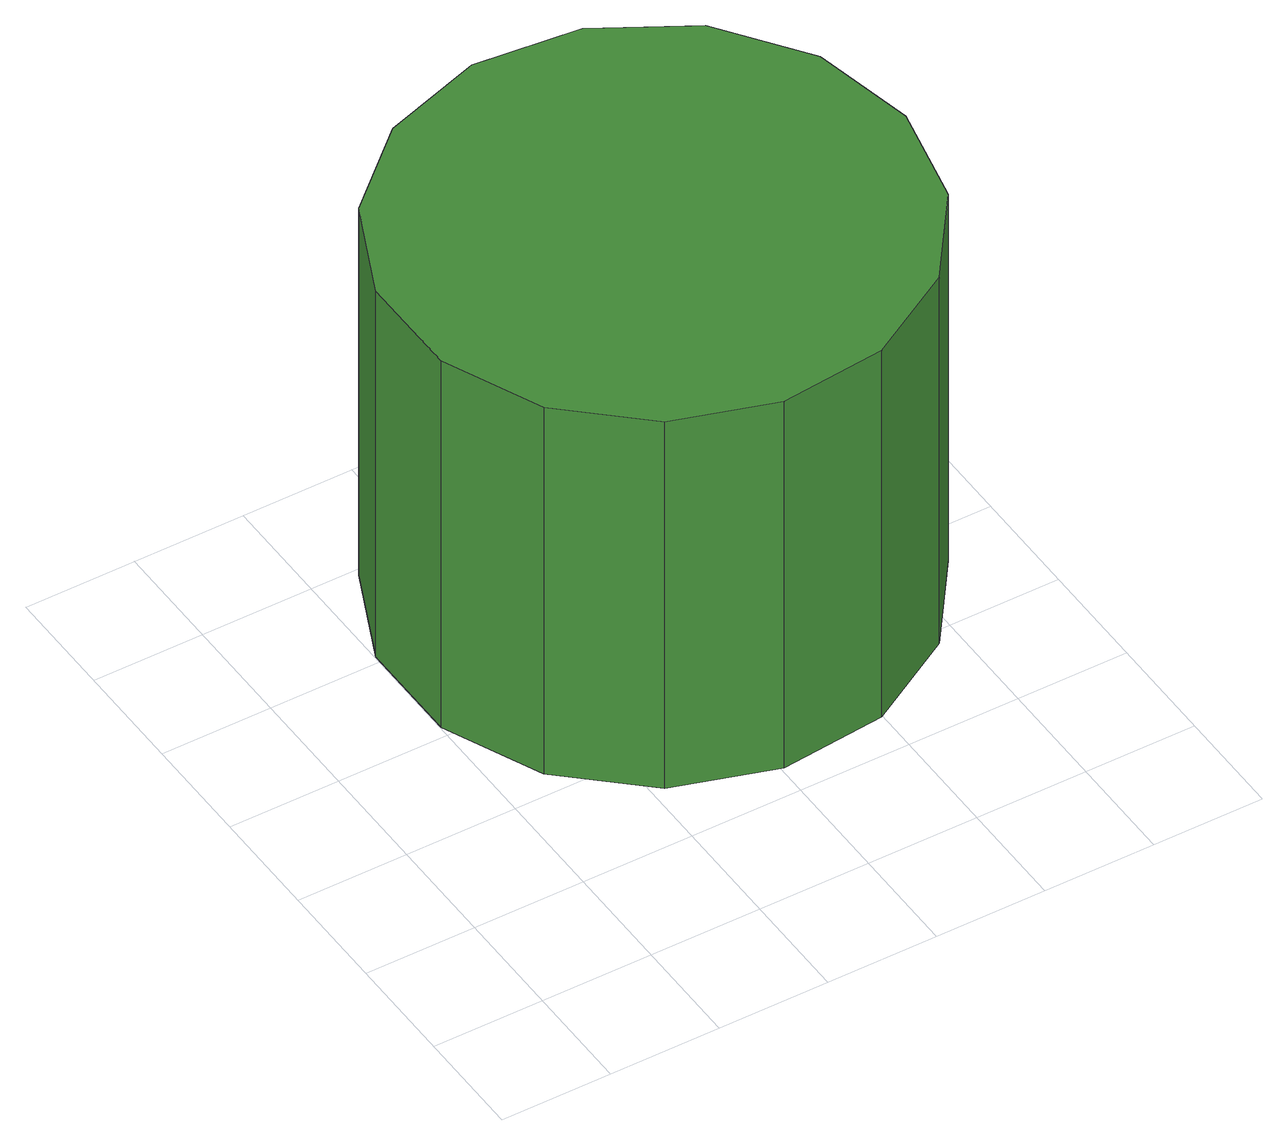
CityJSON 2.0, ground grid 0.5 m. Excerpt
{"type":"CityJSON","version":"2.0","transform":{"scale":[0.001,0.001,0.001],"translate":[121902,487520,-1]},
"CityObjects":{
"tree1":{"type":"SolitaryVegetationObject","attributes":{"function":"something"},"geometry":[{"type":"MultiSurface","lod":"1","boundaries":[[[0,1,2,3,4,5,6,7,8,9,10,11,12,13,14]],[[15,16,17,18,19,20,21,22,23,24,25,26,27,28,29]],[[0,29,28,1]],[[1,28,27,2]],[[2,27,26,3]],[[3,26,25,4]],[[4,25,24,5]],[[5,24,23,6]],[[6,23,22,7]],[[7,22,21,8]],[[8,21,20,9]],[[9,20,19,10]],[[10,19,18,11]],[[11,18,17,12]],[[12,17,16,13]],[[13,16,15,14]],[[14,15,29,0]]]}]}
},
"vertices":[
[2793,1791,2574],[2693,2261,2574],[2410,2650,2574],[1994,2891,2574],[1515,2941,2574],[1058,2792,2574],[701,2471,2574],[505,2031,2574],[505,1550,2574],[701,1111,2574],[1058,789,2574],[1515,641,2574],[1994,691,2574],[2410,931,2574],[2693,1320,2574],[2693,1320,639],[2410,931,639],[1994,691,639],[1515,641,639],[1058,789,639],[701,1111,639],[505,1550,639],[505,2031,639],[701,2471,639],[1058,2792,639],[1515,2941,639],[1994,2891,639],[2410,2650,639],[2693,2261,639],[2793,1791,639]
]}
